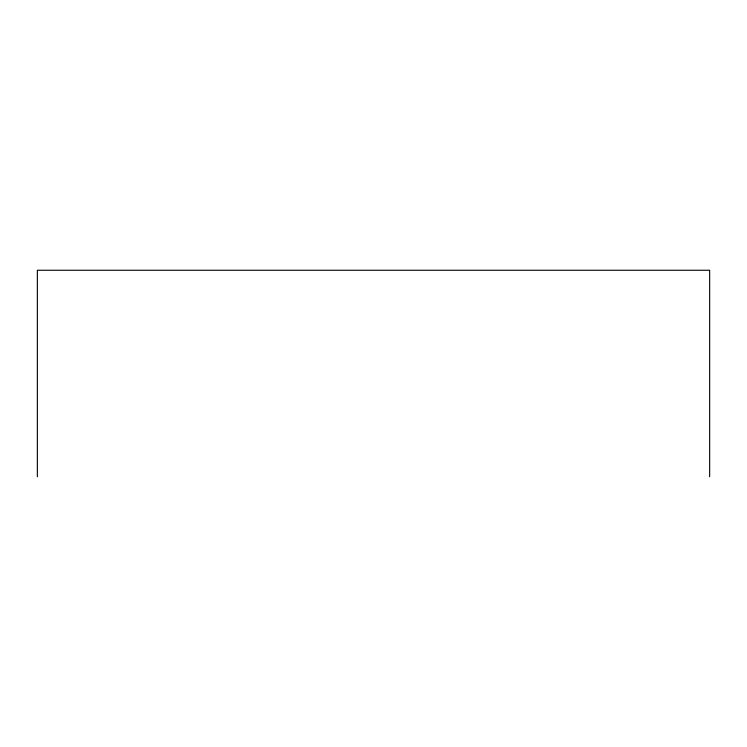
<?xml version="1.0" encoding="UTF-8"?>
<svg xmlns="http://www.w3.org/2000/svg" width="747" height="747" viewBox="0 0 747 747"><rect width="100%" height="100%" fill="white"/><g stroke="black" fill="none" stroke-linecap="round" stroke-linejoin="round"><path stroke-width="1.12" d="M709.65 476.745L709.65 270.255L37.35 270.255L37.35 476.745"/></g></svg>
